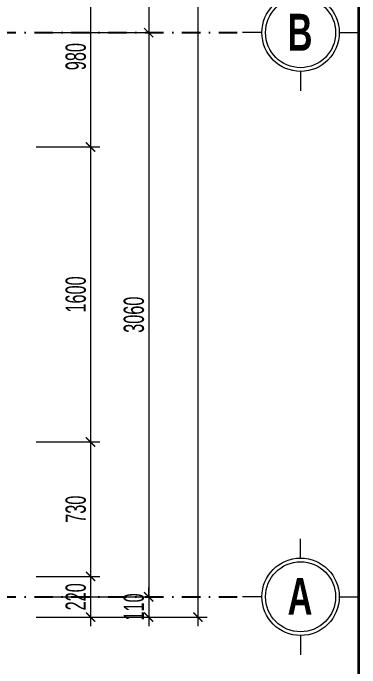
# Model space of a CAD drawing. Header units: inches. Extents: x 274208 to 641690, y -81912 to 129129.
# Drawn here: x 548488 to 550369, y 93222 to 96774 of the extents above; entities that cross this region are included whole.
import ezdxf

# ---------------------------------------------------------------- set-up
doc = ezdxf.new("R2010")
doc.units = ezdxf.units.IN
doc.header["$MEASUREMENT"] = 0
doc.header["$PDMODE"] = 3
doc.linetypes.add('DASHDOT', pattern=[1, 0.5, -0.25, 0, -0.25])
for name, color, linetype, lineweight in [('05.Text', 253, 'Continuous', 18), ('08.Dim', 156, 'Continuous', 15), ('11.Khung bo', 32, 'Continuous', 50)]:
    doc.layers.add(name, color=color, linetype=linetype, lineweight=lineweight)
doc.layers.add('TRUC', color=250, linetype='DASHDOT')
doc.styles.add('AVANTHB', font='')
doc.styles.add('TT5_Text Dim', font='hoatbif.shx', dxfattribs={"width": 0.6})
doc.styles.get('AVANTHB').set_extended_font_data('.VnAvantH', bold=True)
doc.dimstyles.new('TT5_Dim 1-50', dxfattribs={"dimscale": 50, "dimtxt": 2.2, "dimasz": 1, "dimexe": 1, "dimexo": 0.5, "dimgap": 0.5, "dimtad": 1, "dimdec": 0, "dimzin": 0, "dimdsep": 46, "dimtxsty": 'TT5_Text Dim', "dimblk": 'ARCHTICK', "dimcen": 0, "dimdle": 1, "dimclrd": 256, "dimclre": 256, "dimclrt": 1, "dimadec": 0, "dimazin": 0, "dimtfac": 0.015, "dimtdec": 0, "dimtix": 1, "dimtmove": 2, "dimatfit": 3, "dimldrblk": 'DOT', "dimfxl": 1, "dimtolj": 1, "dimtzin": 0, "dimlwd": -1, "dimlwe": -1, "dimarcsym": 1})

# ---------------------------------------------------------------- blocks, each defined once
blk = doc.blocks.new('100')
at = {"layer": '11.Khung bo', "const_width": 26.7}
blk.add_lwpolyline([(1860913, -945239.8), (1860913, -916940.1), (1896062.6, -916940.1), (1896062.6, -945239.8)], close=True, dxfattribs=at)
blk = doc.blocks.new('_ARCHTICK')
at = {"color": 0, "linetype": 'ByBlock', "const_width": 0.15}
blk.add_lwpolyline([(-0.5, -0.5), (0.5, 0.5)], dxfattribs=at)
blk = doc.blocks.new('*D593')
at = {"layer": '08.Dim', "transparency": 16777216}
for p, q in [((548907.7, 97077.6), (548907.7, 95997.6)), ((548612.7, 97027.6), (548957.7, 97027.6)), ((548612.7, 96047.6), (548957.7, 96047.6))]:
    blk.add_line(p, q, dxfattribs=at)
at = {"layer": 'Defpoints', "color": 0, "transparency": 16777216}
for p in [(548587.7, 97027.6), (548587.7, 96047.6), (548907.7, 96047.6)]:
    blk.add_point(p, dxfattribs=at)
at = {"layer": '08.Dim', "transparency": 16777216, "xscale": 50, "yscale": 50, "zscale": 50}
for p, rotation in [((548907.7, 97027.6), 90), ((548907.7, 96047.6), 270)]:
    blk.add_blockref('_ARCHTICK', p, dxfattribs=dict(at, rotation=rotation))
at = {"layer": '08.Dim', "color": 1, "transparency": 16777216, "insert": (548827.7, 96537.6), "char_height": 110, "attachment_point": 5, "rotation": 90, "style": 'TT5_Text Dim'}
blk.add_mtext('\\A1;980', dxfattribs=at)
blk = doc.blocks.new('_DOT')
at = {"color": 1, "linetype": 'ByBlock'}
blk.add_line((-0.5, 0), (-1, 0), dxfattribs=at)
at = {"color": 1, "linetype": 'ByBlock', "const_width": 0.5}
blk.add_lwpolyline([(-0.25, 0, 1), (0.25, 0, 1)], format="xyb", close=True, dxfattribs=at)
blk = doc.blocks.new('*D594')
at = {"layer": '08.Dim', "transparency": 16777216}
for p, q in [((548907.7, 96097.6), (548907.7, 94397.6)), ((548612.7, 96047.6), (548957.7, 96047.6)), ((548612.7, 94447.6), (548957.7, 94447.6))]:
    blk.add_line(p, q, dxfattribs=at)
at = {"layer": 'Defpoints', "color": 0, "transparency": 16777216}
for p in [(548587.7, 96047.6), (548587.7, 94447.6), (548907.7, 94447.6)]:
    blk.add_point(p, dxfattribs=at)
at = {"layer": '08.Dim', "transparency": 16777216, "xscale": 50, "yscale": 50, "zscale": 50}
for p, rotation in [((548907.7, 96047.6), 90), ((548907.7, 94447.6), 270)]:
    blk.add_blockref('_ARCHTICK', p, dxfattribs=dict(at, rotation=rotation))
at = {"layer": '08.Dim', "color": 1, "transparency": 16777216, "insert": (548827.7, 95247.6), "char_height": 110, "attachment_point": 5, "rotation": 90, "style": 'TT5_Text Dim'}
blk.add_mtext('\\A1;1600', dxfattribs=at)
blk = doc.blocks.new('*D595')
at = {"layer": '08.Dim', "transparency": 16777216}
for p, q in [((548907.7, 94497.6), (548907.7, 93667.6)), ((548612.7, 94447.6), (548957.7, 94447.6)), ((548612.7, 93717.6), (548957.7, 93717.6))]:
    blk.add_line(p, q, dxfattribs=at)
at = {"layer": 'Defpoints', "color": 0, "transparency": 16777216}
for p in [(548587.7, 94447.6), (548587.7, 93717.6), (548907.7, 93717.6)]:
    blk.add_point(p, dxfattribs=at)
at = {"layer": '08.Dim', "transparency": 16777216, "xscale": 50, "yscale": 50, "zscale": 50}
for p, rotation in [((548907.7, 94447.6), 90), ((548907.7, 93717.6), 270)]:
    blk.add_blockref('_ARCHTICK', p, dxfattribs=dict(at, rotation=rotation))
at = {"layer": '08.Dim', "color": 1, "transparency": 16777216, "insert": (548827.7, 94082.6), "char_height": 110, "attachment_point": 5, "rotation": 90, "style": 'TT5_Text Dim'}
blk.add_mtext('\\A1;730', dxfattribs=at)
blk = doc.blocks.new('*D596')
at = {"layer": '08.Dim', "transparency": 16777216}
for p, q in [((548907.7, 93767.6), (548907.7, 93447.6)), ((548612.7, 93717.6), (548957.7, 93717.6)), ((548612.7, 93497.6), (548957.7, 93497.6))]:
    blk.add_line(p, q, dxfattribs=at)
at = {"layer": 'Defpoints', "color": 0, "transparency": 16777216}
for p in [(548587.7, 93717.6), (548587.7, 93497.6), (548907.7, 93497.6)]:
    blk.add_point(p, dxfattribs=at)
at = {"layer": '08.Dim', "transparency": 16777216, "xscale": 50, "yscale": 50, "zscale": 50}
for p, rotation in [((548907.7, 93717.6), 90), ((548907.7, 93497.6), 270)]:
    blk.add_blockref('_ARCHTICK', p, dxfattribs=dict(at, rotation=rotation))
at = {"layer": '08.Dim', "color": 1, "transparency": 16777216, "insert": (548827.7, 93607.6), "char_height": 110, "attachment_point": 5, "rotation": 90, "style": 'TT5_Text Dim'}
blk.add_mtext('\\A1;220', dxfattribs=at)
blk = doc.blocks.new('*D598')
at = {"layer": '08.Dim', "transparency": 16777216}
for p, q in [((549222.9, 100437.6), (549222.9, 96617.6)), ((548612.7, 100387.6), (549272.9, 100387.6)), ((548612.7, 96667.6), (549272.9, 96667.6))]:
    blk.add_line(p, q, dxfattribs=at)
at = {"layer": 'Defpoints', "color": 0, "transparency": 16777216}
for p in [(548587.7, 100387.6), (548587.7, 96667.6), (549222.9, 96667.6)]:
    blk.add_point(p, dxfattribs=at)
at = {"layer": '08.Dim', "transparency": 16777216, "xscale": 50, "yscale": 50, "zscale": 50}
for p, rotation in [((549222.9, 100387.6), 90), ((549222.9, 96667.6), 270)]:
    blk.add_blockref('_ARCHTICK', p, dxfattribs=dict(at, rotation=rotation))
at = {"layer": '08.Dim', "color": 1, "transparency": 16777216, "insert": (549142.9, 98527.6), "char_height": 110, "attachment_point": 5, "rotation": 90, "style": 'TT5_Text Dim'}
blk.add_mtext('\\A1;3720', dxfattribs=at)
blk = doc.blocks.new('*D599')
at = {"layer": '08.Dim', "transparency": 16777216}
for p, q in [((549222.9, 96717.6), (549222.9, 93557.6)), ((548612.7, 96667.6), (549272.9, 96667.6)), ((548612.7, 93607.6), (549272.9, 93607.6))]:
    blk.add_line(p, q, dxfattribs=at)
at = {"layer": 'Defpoints', "color": 0, "transparency": 16777216}
for p in [(548587.7, 96667.6), (548587.7, 93607.6), (549222.9, 93607.6)]:
    blk.add_point(p, dxfattribs=at)
at = {"layer": '08.Dim', "transparency": 16777216, "xscale": 50, "yscale": 50, "zscale": 50}
for p, rotation in [((549222.9, 96667.6), 90), ((549222.9, 93607.6), 270)]:
    blk.add_blockref('_ARCHTICK', p, dxfattribs=dict(at, rotation=rotation))
at = {"layer": '08.Dim', "color": 1, "transparency": 16777216, "insert": (549142.9, 95137.6), "char_height": 110, "attachment_point": 5, "rotation": 90, "style": 'TT5_Text Dim'}
blk.add_mtext('\\A1;3060', dxfattribs=at)
blk = doc.blocks.new('*D600')
at = {"layer": '08.Dim', "transparency": 16777216}
for p, q in [((549222.9, 93607.6), (549222.9, 93657.6)), ((548612.7, 93607.6), (549272.9, 93607.6)), ((549222.9, 93607.6), (549222.9, 93497.6)), ((548612.7, 93497.6), (549272.9, 93497.6)), ((549222.9, 93497.6), (549222.9, 93447.6))]:
    blk.add_line(p, q, dxfattribs=at)
at = {"layer": 'Defpoints', "color": 0, "transparency": 16777216}
for p in [(548587.7, 93607.6), (548587.7, 93497.6), (549222.9, 93497.6)]:
    blk.add_point(p, dxfattribs=at)
at = {"layer": '08.Dim', "transparency": 16777216, "xscale": 50, "yscale": 50, "zscale": 50}
for p, rotation in [((549222.9, 93607.6), 270), ((549222.9, 93497.6), 90)]:
    blk.add_blockref('_ARCHTICK', p, dxfattribs=dict(at, rotation=rotation))
at = {"layer": '08.Dim', "color": 1, "transparency": 16777216, "insert": (549142.9, 93552.6), "char_height": 110, "attachment_point": 5, "rotation": 90, "style": 'TT5_Text Dim'}
blk.add_mtext('\\A1;110', dxfattribs=at)
blk = doc.blocks.new('*D601')
at = {"layer": '08.Dim', "transparency": 16777216}
for p, q in [((549489.8, 100547.6), (549489.8, 93447.6)), ((548612.7, 100497.6), (549539.8, 100497.6)), ((548612.7, 93497.6), (549539.8, 93497.6))]:
    blk.add_line(p, q, dxfattribs=at)
at = {"layer": 'Defpoints', "color": 0, "transparency": 16777216}
for p in [(548587.7, 100497.6), (548587.7, 93497.6), (549489.8, 93497.6)]:
    blk.add_point(p, dxfattribs=at)
at = {"layer": '08.Dim', "transparency": 16777216, "xscale": 50, "yscale": 50, "zscale": 50}
for p, rotation in [((549489.8, 100497.6), 90), ((549489.8, 93497.6), 270)]:
    blk.add_blockref('_ARCHTICK', p, dxfattribs=dict(at, rotation=rotation))
at = {"layer": '08.Dim', "color": 1, "transparency": 16777216, "insert": (549409.8, 96997.6), "char_height": 110, "attachment_point": 5, "rotation": 90, "style": 'TT5_Text Dim'}
blk.add_mtext('\\A1;7000', dxfattribs=at)
blk = doc.blocks.new('DANHTRUC')
for p, q in [((980383.4, -947346.6), (980383.4, -947136.6)), ((979963.4, -947766.6), (979753.4, -947766.6)), ((980803.4, -947766.6), (981013.4, -947766.6)), ((980383.4, -948186.6), (980383.4, -948396.6))]:
    blk.add_line(p, q)
for radius in [420, 380]:
    blk.add_circle((980383.4, -947766.6), radius)

msp = doc.modelspace()

# ---------------------------------------------------------------- linework, layer by layer
at = {"layer": 'TRUC', "ltscale": 200}
for p, q in [((533395.2, 96667.6), (549761, 96667.6)), ((533395.2, 93607.6), (549761, 93607.6))]:
    msp.add_line(p, q, dxfattribs=at)

# ---------------------------------------------------------------- block references
at = {"layer": '05.Text', "xscale": 0.5, "yscale": 0.5, "zscale": 0.5}
for name, p in [('100', (-397669.4, 562186.6)), ('DANHTRUC', (59855.2, 570550.9)), ('DANHTRUC', (59855.2, 567490.9))]:
    msp.add_blockref(name, p, dxfattribs=at)

# ---------------------------------------------------------------- texts
at = {"layer": '05.Text', "style": 'AVANTHB', "width": 0.7}
for s, p in [('b', (549976.1, 96569.9)), ('a', (549976.1, 93509.9))]:
    msp.add_text(s, height=200, dxfattribs=at).set_placement(p)

# ---------------------------------------------------------------- dimensions: what is measured, and where the dimension line sits
at = {"layer": '08.Dim'}
for base, p1, p2, picture, middle in [((549489.8, 93497.6), (548587.7, 100497.6), (548587.7, 93497.6), '*D601', (549409.8, 96997.6)), ((549222.9, 96667.6), (548587.7, 100387.6), (548587.7, 96667.6), '*D598', (549142.9, 98527.6)), ((548907.7, 96047.6), (548587.7, 97027.6), (548587.7, 96047.6), '*D593', (548827.7, 96537.6)), ((549222.9, 93607.6), (548587.7, 96667.6), (548587.7, 93607.6), '*D599', (549142.9, 95137.6)), ((548907.7, 94447.6), (548587.7, 96047.6), (548587.7, 94447.6), '*D594', (548827.7, 95247.6)), ((548907.7, 93717.6), (548587.7, 94447.6), (548587.7, 93717.6), '*D595', (548827.7, 94082.6)), ((548907.7, 93497.6), (548587.7, 93717.6), (548587.7, 93497.6), '*D596', (548827.7, 93607.6)), ((549222.9, 93497.6), (548587.7, 93607.6), (548587.7, 93497.6), '*D600', (549142.9, 93552.6))]:
    dim = msp.add_linear_dim(base=base, p1=p1, p2=p2, angle=90, dimstyle='TT5_Dim 1-50', dxfattribs=at)
    dim.commit()
    dim.dimension.update_dxf_attribs({"geometry": picture, "text_midpoint": middle})

doc.saveas('drawing.dxf')
